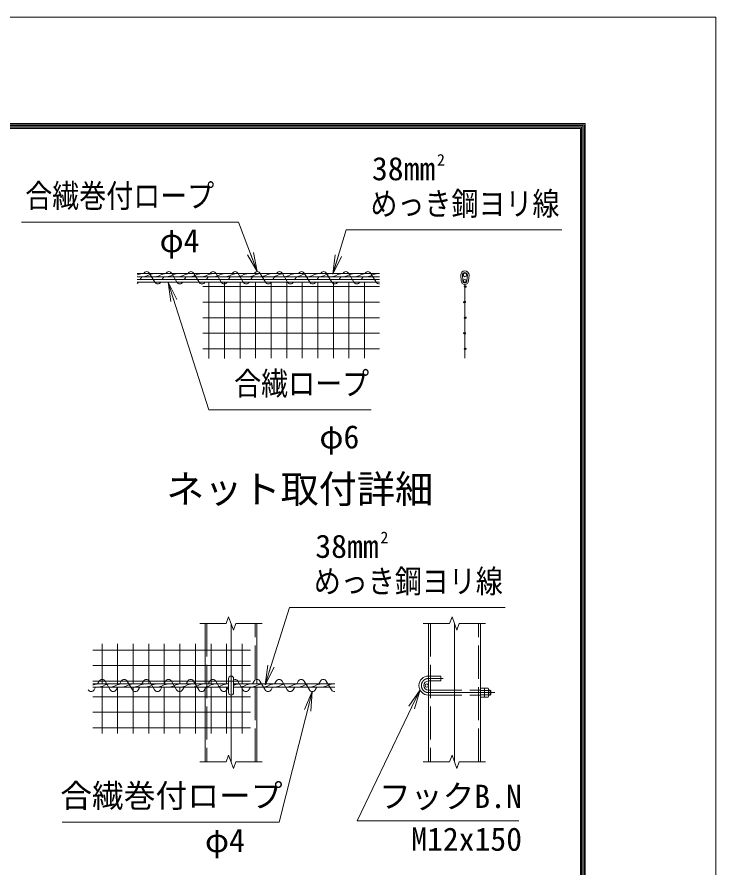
# Model space of a CAD drawing. Units: millimetres at full size; details may follow other scales. Extents: x -14700 to 14700, y -10395 to 10395.
# Drawn here: x 9648 to 14700, y 4245 to 10395 of the extents above; entities that cross this region are included whole.
import ezdxf
from ezdxf.enums import TextEntityAlignment as Align

# ---------------------------------------------------------------- set-up
doc = ezdxf.new("R2010")
doc.units = ezdxf.units.MM
doc.header["$LTSCALE"] = 40
doc.linetypes.add('DASHED', pattern=[7.5, 6, -1.5])
doc.linetypes.add('USER1', pattern=[50.8, 31.75, -6.35, 6.35, -6.35])
for name, color, linetype, lineweight in [('0-0_D-STR3', 3, 'Continuous', 13), ('0-1_D-STR1', 1, 'Continuous', 18), ('0-2_D-BMK', 2, 'USER1', 13), ('0-6_D-STR-DIM', 7, 'Continuous', 13), ('0-7_0', 7, 'Continuous', 18), ('0-9_D-STR-TXT', 7, 'Continuous', 13), ('0-A_D-TTL-TXT', 7, 'Continuous', 13), ('0-B_D-STR2', 7, 'Continuous', 13), ('0-C_D-TTL', 7, 'Continuous', 18)]:
    doc.layers.add(name, color=color, linetype=linetype, lineweight=lineweight)
doc.styles.add('ＭＳ ゴシック', font='')
doc.styles.get('ＭＳ ゴシック').set_extended_font_data('MS Gothic')

# ---------------------------------------------------------------- blocks, each defined once
blk = doc.blocks.new('_Open')
at = {"layer": '0-7_0'}
blk.add_line((-40, 6.67), (0, 0), dxfattribs=at)
blk.add_lwpolyline([(-40, -6.67), (0, 0), (-40, 0)], dxfattribs=at)

msp = doc.modelspace()

# ---------------------------------------------------------------- linework, layer by layer
at = {"layer": '0-0_D-STR3'}
for p, q in [((10516.9, 8542.12), (12266.9, 8542.12)), ((10516.9, 8518.12), (12266.9, 8518.12)), ((12266.9, 8497.12), (10516.9, 8497.12)), ((12857.92, 8487.69), (12854.92, 8529.69)), ((12869.88, 8488.55), (12866.88, 8530.55)), ((12899.92, 8488.55), (12902.92, 8530.55)), ((12911.88, 8487.69), (12914.88, 8529.69)), ((12266.9, 8479.12), (10516.9, 8479.12)), ((11176.77, 5614.4), (11176.77, 5512.4)), ((11212.77, 5614.4), (11212.77, 5512.4)), ((10194.77, 5575.4), (11176.77, 5575.4)), ((10194.77, 5551.4), (11176.77, 5551.4)), ((11212.77, 5575.4), (11944.77, 5575.4)), ((11212.77, 5551.4), (11944.77, 5551.4)), ((12996.81, 5545.25), (12996.81, 5479.55)), ((12996.81, 5545.25), (13024.41, 5545.25)), ((13026.81, 5545.25), (13026.81, 5479.55)), ((13026.81, 5545.25), (13054.41, 5545.25)), ((13026.81, 5538.25), (13026.81, 5486.54)), ((13056.81, 5538.25), (13056.81, 5486.54)), ((12996.81, 5528.82), (13024.41, 5528.82)), ((12996.81, 5495.97), (13024.41, 5495.97)), ((12996.81, 5479.55), (13024.41, 5479.55)), ((13026.81, 5528.82), (13054.41, 5528.82)), ((13026.81, 5495.97), (13054.41, 5495.97)), ((13026.81, 5479.55), (13054.41, 5479.55)), ((13056.81, 5530.4), (13068.97, 5530.4)), ((13056.81, 5527.55), (13071.81, 5527.55)), ((13056.81, 5494.4), (13068.97, 5494.4)), ((13071.81, 5527.55), (13068.97, 5530.4)), ((13068.97, 5530.4), (13068.97, 5494.4)), ((13071.81, 5527.55), (13071.81, 5497.24))]:
    msp.add_line(p, q, dxfattribs=at)
at = {"layer": '0-0_D-STR3', "color": 4}
for p, q in [((10549.66, 8518.12), (10537.23, 8497.12)), ((10606.52, 8542.12), (10643.83, 8479.12)), ((10709.57, 8518.12), (10697.13, 8497.12)), ((10766.43, 8542.12), (10803.73, 8479.12)), ((10869.47, 8518.12), (10857.04, 8497.12)), ((10926.33, 8542.12), (10963.64, 8479.12)), ((11029.38, 8518.12), (11016.94, 8497.12)), ((11086.23, 8542.12), (11123.54, 8479.12)), ((11189.28, 8518.12), (11176.85, 8497.12)), ((11246.14, 8542.12), (11283.45, 8479.12)), ((11349.19, 8518.12), (11336.75, 8497.12)), ((11406.04, 8542.12), (11443.35, 8479.12)), ((11509.09, 8518.12), (11496.65, 8497.12)), ((11565.95, 8542.12), (11603.25, 8479.12)), ((11668.99, 8518.12), (11656.56, 8497.12)), ((11725.85, 8542.12), (11763.16, 8479.12)), ((11828.9, 8518.12), (11816.46, 8497.12)), ((11885.76, 8542.12), (11923.06, 8479.12)), ((11988.8, 8518.12), (11976.37, 8497.12)), ((12045.66, 8542.12), (12082.97, 8479.12)), ((12148.71, 8518.12), (12136.27, 8497.12)), ((12205.56, 8542.12), (12242.87, 8479.12)), ((10215.99, 5551.4), (10204.44, 5531.9)), ((10241.75, 5594.9), (10230.2, 5575.4)), ((10284.4, 5594.9), (10321.7, 5531.9)), ((10375.9, 5551.4), (10364.35, 5531.9)), ((10401.66, 5594.9), (10390.11, 5575.4)), ((10444.3, 5594.9), (10481.61, 5531.9)), ((10535.8, 5551.4), (10524.25, 5531.9)), ((10561.56, 5594.9), (10550.01, 5575.4)), ((10604.2, 5594.9), (10641.51, 5531.9)), ((10695.7, 5551.4), (10684.16, 5531.9)), ((10721.46, 5594.9), (10709.92, 5575.4)), ((10764.11, 5594.9), (10801.42, 5531.9)), ((10855.61, 5551.4), (10844.06, 5531.9)), ((10881.37, 5594.9), (10869.82, 5575.4)), ((10924.01, 5594.9), (10961.32, 5531.9)), ((11015.51, 5551.4), (11003.97, 5531.9)), ((11041.27, 5594.9), (11029.72, 5575.4)), ((11083.92, 5594.9), (11121.22, 5531.9)), ((11176.77, 5553.69), (11163.13, 5530.66)), ((11243.82, 5594.9), (11281.13, 5531.9)), ((11335.32, 5551.4), (11323.77, 5531.9)), ((11361.08, 5594.9), (11349.53, 5575.4)), ((11403.73, 5594.9), (11441.03, 5531.9)), ((11495.22, 5551.4), (11483.68, 5531.9)), ((11520.98, 5594.9), (11509.44, 5575.4)), ((11563.63, 5594.9), (11600.94, 5531.9)), ((11655.13, 5551.4), (11643.58, 5531.9)), ((11680.89, 5594.9), (11669.34, 5575.4)), ((11723.53, 5594.9), (11760.84, 5531.9)), ((11815.03, 5551.4), (11803.49, 5531.9)), ((11840.79, 5594.9), (11829.25, 5575.4)), ((11883.44, 5594.9), (11920.75, 5531.9))]:
    msp.add_line(p, q, dxfattribs=at)
at = {"layer": '0-0_D-STR3', "linetype": 'DASHED'}
for p, q in [((12621.81, 5632.4), (12711.81, 5632.4)), ((12711.81, 5632.4), (12711.81, 5596.4)), ((12621.81, 5596.4), (12711.81, 5596.4)), ((12621.81, 5530.4), (12996.81, 5530.4)), ((12621.81, 5494.4), (12996.81, 5494.4))]:
    msp.add_line(p, q, dxfattribs=at)
at = {"layer": '0-0_D-STR3'}
for points in [[(10552.9, 8542.12), (10522.89, 8535.18), (10516.9, 8531.72)], [(10637.89, 8542.12), (10607.88, 8535.18), (10589.48, 8524.56), (10561.87, 8518.12)], [(10722.89, 8542.12), (10692.88, 8535.18), (10674.47, 8524.56), (10646.86, 8518.12)], [(10807.88, 8542.12), (10777.87, 8535.18), (10759.47, 8524.56), (10731.85, 8518.12)], [(10892.87, 8542.12), (10862.86, 8535.18), (10844.46, 8524.56), (10816.85, 8518.12)], [(10977.86, 8542.12), (10947.85, 8535.18), (10929.45, 8524.56), (10901.84, 8518.12)], [(11062.85, 8542.12), (11032.84, 8535.18), (11014.44, 8524.56), (10986.83, 8518.12)], [(11147.84, 8542.12), (11117.83, 8535.18), (11099.43, 8524.56), (11071.82, 8518.12)], [(11232.84, 8542.12), (11202.83, 8535.18), (11184.42, 8524.56), (11156.81, 8518.12)], [(11317.83, 8542.12), (11287.82, 8535.18), (11269.42, 8524.56), (11241.8, 8518.12)], [(11402.82, 8542.12), (11372.81, 8535.18), (11354.41, 8524.56), (11326.8, 8518.12)], [(11487.81, 8542.12), (11457.8, 8535.18), (11439.4, 8524.56), (11411.79, 8518.12)], [(11572.8, 8542.12), (11542.79, 8535.18), (11524.39, 8524.56), (11496.78, 8518.12)], [(11657.79, 8542.12), (11627.78, 8535.18), (11609.38, 8524.56), (11581.77, 8518.12)], [(11742.79, 8542.12), (11712.78, 8535.18), (11694.37, 8524.56), (11666.76, 8518.12)], [(11827.78, 8542.12), (11797.77, 8535.18), (11779.37, 8524.56), (11751.76, 8518.12)], [(11912.77, 8542.12), (11882.76, 8535.18), (11864.36, 8524.56), (11836.75, 8518.12)], [(11997.76, 8542.12), (11967.75, 8535.18), (11949.35, 8524.56), (11921.74, 8518.12)], [(12082.75, 8542.12), (12052.74, 8535.18), (12034.34, 8524.56), (12006.73, 8518.12)], [(12167.74, 8542.12), (12137.74, 8535.18), (12119.33, 8524.56), (12091.72, 8518.12)], [(12252.74, 8542.12), (12222.73, 8535.18), (12204.32, 8524.56), (12176.71, 8518.12)], [(10230.78, 5575.4), (10200.77, 5568.46), (10194.77, 5565)], [(10315.77, 5575.4), (10285.76, 5568.46), (10267.36, 5557.83), (10239.75, 5551.4)], [(10400.76, 5575.4), (10370.75, 5568.46), (10352.35, 5557.83), (10324.74, 5551.4)], [(10485.75, 5575.4), (10455.74, 5568.46), (10437.34, 5557.83), (10409.73, 5551.4)], [(10570.74, 5575.4), (10540.73, 5568.46), (10522.33, 5557.83), (10494.72, 5551.4)], [(10655.73, 5575.4), (10625.72, 5568.46), (10607.32, 5557.83), (10579.71, 5551.4)], [(10740.73, 5575.4), (10710.72, 5568.46), (10692.31, 5557.83), (10664.7, 5551.4)], [(10825.72, 5575.4), (10795.71, 5568.46), (10777.31, 5557.83), (10749.7, 5551.4)], [(10910.71, 5575.4), (10880.7, 5568.46), (10862.3, 5557.83), (10834.69, 5551.4)], [(10995.7, 5575.4), (10965.69, 5568.46), (10947.29, 5557.83), (10919.68, 5551.4)], [(11080.69, 5575.4), (11050.68, 5568.46), (11032.28, 5557.83), (11004.67, 5551.4)], [(11165.68, 5575.4), (11135.68, 5568.46), (11117.27, 5557.83), (11089.66, 5551.4)], [(11250.68, 5575.4), (11220.67, 5568.46), (11212.77, 5563.9)], [(11335.67, 5575.4), (11305.66, 5568.46), (11287.26, 5557.83), (11259.65, 5551.4)], [(11420.66, 5575.4), (11390.65, 5568.46), (11372.25, 5557.83), (11344.64, 5551.4)], [(11505.65, 5575.4), (11475.64, 5568.46), (11457.24, 5557.83), (11429.63, 5551.4)], [(11590.64, 5575.4), (11560.63, 5568.46), (11542.23, 5557.83), (11514.62, 5551.4)], [(11675.64, 5575.4), (11645.63, 5568.46), (11627.22, 5557.83), (11599.61, 5551.4)], [(11760.63, 5575.4), (11730.62, 5568.46), (11712.22, 5557.83), (11684.6, 5551.4)], [(11845.62, 5575.4), (11815.61, 5568.46), (11797.21, 5557.83), (11769.6, 5551.4)], [(11930.61, 5575.4), (11900.6, 5568.46), (11882.2, 5557.83), (11854.59, 5551.4)], [(13056.81, 5497.24), (13071.81, 5497.24), (13068.97, 5494.4)]]:
    msp.add_lwpolyline(points, dxfattribs=at)
for centre, radius in [((12884.9, 8530.12), 12), ((12884.9, 8488.12), 9), ((12609.81, 5563.4), 12)]:
    msp.add_circle(centre, radius, dxfattribs=at)
at = {"layer": '0-0_D-STR3', "color": 4}
for centre, start, end in [((10585.2, 8530.33), 28.93798, 151.06202), ((10745.1, 8530.33), 28.93798, 151.06202), ((10905.01, 8530.33), 28.93798, 151.06202), ((11064.91, 8530.33), 28.93798, 151.06202), ((11224.82, 8530.33), 28.93798, 151.06202), ((11384.72, 8530.33), 28.93798, 151.06202), ((11544.62, 8530.33), 28.93798, 151.06202), ((11704.53, 8530.33), 28.93798, 151.06202), ((11864.43, 8530.33), 28.93798, 151.06202), ((12024.34, 8530.33), 28.93798, 151.06202), ((12184.24, 8530.33), 28.93798, 151.06202), ((10505.25, 8490.91), 298.5737, 331.06202), ((10665.15, 8490.91), 208.93798, 331.06202), ((10825.06, 8490.91), 208.93798, 331.06202), ((10984.96, 8490.91), 208.93798, 331.06202), ((11144.86, 8490.91), 208.93798, 331.06202), ((11304.77, 8490.91), 208.93798, 331.06202), ((11464.67, 8490.91), 208.93798, 331.06202), ((11624.58, 8490.91), 208.93798, 331.06202), ((11784.48, 8490.91), 208.93798, 331.06202), ((11944.39, 8490.91), 208.93798, 331.06202), ((12104.29, 8490.91), 208.93798, 331.06202), ((12264.19, 8490.91), 208.93798, 276.37941), ((10263.07, 5583.11), 28.93798, 151.06202), ((10422.98, 5583.11), 28.93798, 151.06202), ((10582.88, 5583.11), 28.93798, 151.06202), ((10742.79, 5583.11), 28.93798, 151.06202), ((10902.69, 5583.11), 28.93798, 151.06202), ((11062.59, 5583.11), 28.93798, 151.06202), ((11222.5, 5583.11), 28.93798, 113.52174), ((11382.4, 5583.11), 28.93798, 151.06202), ((11542.31, 5583.11), 28.93798, 151.06202), ((11702.21, 5583.11), 28.93798, 151.06202), ((11862.12, 5583.11), 28.93798, 151.06202), ((10183.12, 5543.68), 208.93798, 331.06202), ((10343.03, 5543.68), 208.93798, 331.06202), ((10502.93, 5543.68), 208.93798, 331.06202), ((10662.83, 5543.68), 208.93798, 331.06202), ((10822.74, 5543.68), 208.93798, 331.06202), ((10982.64, 5543.68), 208.93798, 331.06202), ((11142.55, 5543.68), 208.93798, 331.06202), ((11302.45, 5543.68), 208.93798, 331.06202), ((11462.36, 5543.68), 208.93798, 331.06202), ((11622.26, 5543.68), 208.93798, 331.06202), ((11782.16, 5543.68), 208.93798, 331.06202), ((11942.07, 5543.68), 208.93798, 276.37941)]:
    msp.add_arc(centre, 24.36, start, end, dxfattribs=at)
at = {"layer": '0-0_D-STR3'}
for centre, radius, start, end in [((12884.9, 8530.12), 30, 0, 180), ((12884.9, 8530.12), 30, 0, 180), ((12884.9, 8488.12), 27, 180, 0), ((12884.9, 8530.12), 18, 0, 180), ((12884.9, 8488.12), 15, 180, 0), ((11194.77, 5614.4), 18, 0, 180), ((12621.81, 5563.4), 69, 90, 270), ((12621.81, 5563.4), 33, 90, 270), ((13011.87, 5537.03), 14.99, 326.78843, 33.21157), ((13041.87, 5537.03), 14.99, 326.78843, 33.21157), ((11194.77, 5512.4), 18, 180, 0), ((12969.41, 5512.4), 57.41, 343.37369, 16.62631), ((13011.87, 5487.76), 14.99, 326.78843, 33.21157), ((12999.41, 5512.4), 57.41, 343.37369, 16.62631), ((13041.87, 5487.76), 14.99, 326.78843, 33.21157)]:
    msp.add_arc(centre, radius, start, end, dxfattribs=at)
at = {"layer": '0-1_D-STR1'}
for p, q in [((11007.27, 6012.4), (11007.27, 5575.4)), ((11382.28, 5575.4), (11382.28, 6012.4)), ((12621.81, 5012.4), (12621.81, 6012.4)), ((12996.81, 6012.4), (12996.81, 5012.4)), ((11007.27, 5551.4), (11007.27, 5012.4)), ((11382.28, 5012.4), (11382.28, 5551.4))]:
    msp.add_line(p, q, dxfattribs=at)
at = {"layer": '0-1_D-STR1', "linetype": 'DASHED'}
for p, q in [((11020.77, 6012.4), (11020.77, 5012.4)), ((11368.78, 5012.4), (11368.78, 6012.4)), ((12635.31, 6012.4), (12635.31, 5012.4)), ((12983.31, 5012.4), (12983.31, 6012.4))]:
    msp.add_line(p, q, dxfattribs=at)
at = {"layer": '0-2_D-BMK'}
for p, q in [((11194.77, 5012.4), (11194.77, 6012.4)), ((12809.31, 5012.4), (12809.31, 6012.4)), ((12728.25, 5614.4), (12621.81, 5614.4)), ((12621.81, 5512.4), (13101.81, 5512.4))]:
    msp.add_line(p, q, dxfattribs=at)
msp.add_arc((12621.81, 5563.4), 51, 90, 270, dxfattribs=at)
at = {"layer": '0-6_D-STR-DIM'}
for p, q in [((11177.46, 6059.97), (11160.14, 6012.4)), ((11212.09, 5964.82), (11177.46, 6059.97)), ((12792, 6059.97), (12774.68, 6012.4)), ((12826.63, 5964.82), (12792, 6059.97)), ((10969.77, 6012.4), (11160.14, 6012.4)), ((11229.4, 6012.4), (11212.09, 5964.82)), ((11229.4, 6012.4), (11419.77, 6012.4)), ((12584.31, 6012.4), (12774.68, 6012.4)), ((12843.94, 6012.4), (12826.63, 5964.82)), ((12843.94, 6012.4), (13034.31, 6012.4)), ((11177.46, 5059.97), (11160.14, 5012.4)), ((11212.09, 4964.82), (11177.46, 5059.97)), ((12792, 5059.97), (12774.68, 5012.4)), ((12826.63, 4964.82), (12792, 5059.97)), ((10969.77, 5012.4), (11160.14, 5012.4)), ((11229.4, 5012.4), (11212.09, 4964.82)), ((11229.4, 5012.4), (11419.77, 5012.4)), ((12584.31, 5012.4), (12774.68, 5012.4)), ((12843.94, 5012.4), (12826.63, 4964.82)), ((12843.94, 5012.4), (13034.31, 5012.4))]:
    msp.add_line(p, q, dxfattribs=at)
at = {"layer": '0-9_D-STR-TXT'}
for points in [[(9679.6, 8912.45), (11249.84, 8912.45), (11384.01, 8556.57)], [(13585.58, 8857.57), (12026.89, 8857.57), (11930.35, 8538.43)], [(12206.72, 7555.55), (11034.45, 7555.55), (10739.79, 8477.21)], [(13176.42, 6128.52), (11617.73, 6128.52), (11441.58, 5571.7)], [(9973.32, 4576.61), (11543.56, 4576.61), (11781.67, 5517.38)], [(13276.14, 4586.19), (12106.54, 4586.19), (12559.86, 5529.5)]]:
    msp.add_lwpolyline(points, dxfattribs=at)
at = {"layer": '0-B_D-STR2'}
for p, q in [((10992.09, 8446.88), (12266.9, 8446.88)), ((11034.66, 7927.62), (11034.66, 8479.12)), ((11147.16, 7927.85), (11147.16, 8479.12)), ((11259.66, 7928.08), (11259.66, 8479.12)), ((11372.16, 7928.31), (11372.16, 8479.12)), ((11484.66, 7928.54), (11484.66, 8479.12)), ((11597.16, 7928.76), (11597.16, 8479.12)), ((11709.66, 7928.99), (11709.66, 8479.12)), ((11822.16, 7929.22), (11822.16, 8479.12)), ((11934.66, 7929.45), (11934.66, 8479.12)), ((12047.16, 7929.68), (12047.16, 8479.12)), ((12159.66, 7929.9), (12159.66, 8479.12)), ((12884.9, 8461.12), (12884.9, 7930.12)), ((10992.09, 8334.38), (12266.9, 8334.38)), ((10992.09, 8221.88), (12266.9, 8221.88)), ((10992.09, 8109.38), (12266.9, 8109.38)), ((10992.09, 7996.88), (12266.9, 7996.88)), ((10262.54, 5575.4), (10262.54, 5864.96)), ((10375.04, 5575.4), (10375.04, 5864.96)), ((10487.54, 5575.4), (10487.54, 5864.96)), ((10600.04, 5575.4), (10600.04, 5864.96)), ((10712.54, 5575.4), (10712.54, 5864.96)), ((10825.04, 5575.4), (10825.04, 5864.96)), ((10937.54, 5575.4), (10937.54, 5864.96)), ((11050.04, 5575.4), (11050.04, 5864.96)), ((11162.54, 5575.4), (11162.54, 5864.96)), ((11275.04, 5575.4), (11275.04, 5864.96)), ((10194.77, 5820.22), (11336.32, 5820.22)), ((10194.77, 5707.72), (11336.32, 5707.72)), ((10194.77, 5595.22), (11336.32, 5595.22)), ((10262.54, 5215.96), (10262.54, 5551.4)), ((10375.04, 5215.96), (10375.04, 5551.4)), ((10487.54, 5215.96), (10487.54, 5551.4)), ((10600.04, 5215.96), (10600.04, 5551.4)), ((10712.54, 5215.96), (10712.54, 5551.4)), ((10825.04, 5215.96), (10825.04, 5551.4)), ((10937.54, 5215.96), (10937.54, 5551.4)), ((11050.04, 5215.96), (11050.04, 5551.4)), ((11162.54, 5215.96), (11162.54, 5551.4)), ((11275.04, 5215.96), (11275.04, 5551.4)), ((10194.77, 5482.72), (11336.32, 5482.72)), ((10194.77, 5370.22), (11336.32, 5370.22)), ((10194.77, 5257.72), (11336.32, 5257.72))]:
    msp.add_line(p, q, dxfattribs=at)
for centre in [(12884.9, 8446.88), (12889.9, 8446.88), (12879.9, 8334.38), (12884.9, 8334.38), (12884.9, 8221.88), (12889.9, 8221.88), (12879.9, 8109.38), (12884.9, 8109.38), (12884.9, 7996.88), (12889.9, 7996.88)]:
    msp.add_circle(centre, 5, dxfattribs=at)
at = {"layer": '0-C_D-TTL', "color": 2}
msp.add_lwpolyline([(-14700, 10395), (14700, 10395), (14700, -10395), (-14700, -10395)], close=True, dxfattribs=at)
at = {"layer": '0-C_D-TTL'}
for points in [[(-13755, 9625), (13755, 9625), (13755, -9625), (-13755, -9625)], [(-13746.25, 9616.25), (13746.25, 9616.25), (13746.25, -9616.25), (-13746.25, -9616.25)], [(-13737.5, 9607.5), (13737.5, 9607.5), (13737.5, -9607.5), (-13737.5, -9607.5)], [(-13728.75, 9598.75), (13728.75, 9598.75), (13728.75, -9598.75), (-13728.75, -9598.75)], [(-13720, 9590), (13720, 9590), (13720, -9590), (-13720, -9590)]]:
    msp.add_lwpolyline(points, close=True, dxfattribs=at)

# ---------------------------------------------------------------- block references
at = {"layer": '0-9_D-STR-TXT', "xscale": 3.5, "yscale": 3.5}
for p, rotation in [((11384.72, 8554.7), 290.65707), ((11929.77, 8536.52), 253.16926), ((10739.18, 8479.12), 107.72935), ((11440.98, 5569.79), 252.44513), ((12560.73, 5531.3), 64.33272), ((11782.16, 5519.32), 75.79664)]:
    msp.add_blockref('_Open', p, dxfattribs=dict(at, rotation=rotation))

# ---------------------------------------------------------------- texts
at = {"layer": '0-9_D-STR-TXT', "style": 'ＭＳ ゴシック'}
for s, height, p in [('38mm', 168.3, (12213.12, 9164.63)), ('2', 84.16, (12683.55, 9295.63)), ('φ4', 168.3, (10678.26, 8645.03)), ('φ6', 168.3, (11833.44, 7226.47)), ('38mm', 168.3, (11803.96, 6435.59)), ('2', 84.16, (12274.39, 6566.58)), ('合繊巻付ロープ', 168.3, (9960, 4632.65)), ('フックB.N', 168.3, (12264.34, 4628.02)), ('φ4', 168.3, (11006.45, 4309.19)), ('M12x150', 168.3, (12496.75, 4318.77))]:
    msp.add_text(s, height=height, dxfattribs=at).set_placement(p, align=Align.BOTTOM_LEFT)
at = {"layer": '0-9_D-STR-TXT', "style": 'ＭＳ ゴシック', "width": 0.85}
for s, p in [('合繊巻付ロープ', (9707.27, 8968.5)), ('めっき鋼ヨリ線', (12202.46, 8911.39)), ('合繊ロープ', (11217.13, 7611.59)), ('めっき鋼ヨリ線', (11793.3, 6182.34))]:
    msp.add_text(s, height=168.3, dxfattribs=at).set_placement(p, align=Align.BOTTOM_LEFT)
at = {"layer": '0-A_D-TTL-TXT', "style": 'ＭＳ ゴシック'}
msp.add_text('ネット取付詳細', height=202.1, dxfattribs=at).set_placement((10726.2, 6821.75), align=Align.BOTTOM_LEFT)

doc.saveas('drawing.dxf')
